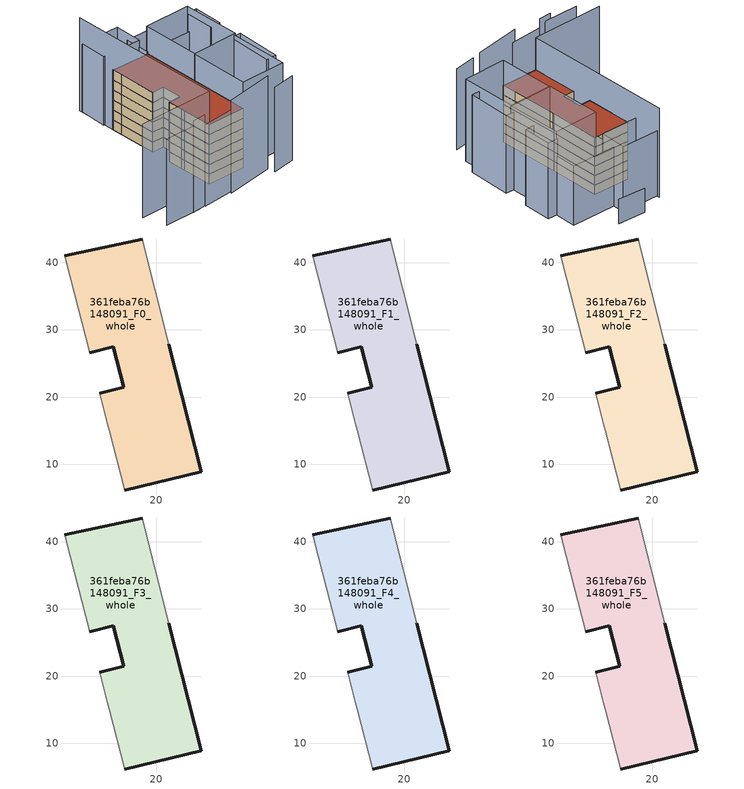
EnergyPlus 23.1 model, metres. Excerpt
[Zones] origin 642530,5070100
361feba76b148091_F0_whole
 floor ground (EU_floor_Construction): 26.68,8.91 21.82,27.91 17.88,43.53 6.37,41.03 7.17,37.83 10.07,26.62 13.57,27.52 15.17,21.51 11.57,20.62 12.67,16.11 12.97,15.11 15.27,6.21 z0
 wall outside (EU_wall_Construction): 11.57,20.62 15.17,21.51 13.57,27.52 10.07,26.62 / 6.37,41.03 17.88,43.53 / 21.82,27.91 26.68,8.91 15.27,6.21 z0:3
 wall adiabatic (EU_wall_Construction): 15.27,6.21 12.97,15.11 12.67,16.11 11.57,20.62 / 10.07,26.62 7.17,37.83 6.37,41.03 / 17.88,43.53 21.82,27.91 z0:3
361feba76b148091_F1_whole
 floor to 361feba76b148091_F0_whole (EU_floor_Construction): 26.67,8.91 21.82,27.91 17.88,43.53 6.37,41.03 7.17,37.83 10.07,26.62 13.57,27.52 15.17,21.51 11.57,20.62 12.67,16.11 12.97,15.11 15.27,6.21 z3
 wall outside (EU_wall_Construction): 11.57,20.62 15.17,21.51 13.57,27.52 10.07,26.62 / 6.37,41.03 17.88,43.53 / 21.82,27.91 26.68,8.91 15.27,6.21 z3:6
 wall adiabatic (EU_wall_Construction): 15.27,6.21 12.97,15.11 12.67,16.11 11.57,20.62 / 10.07,26.62 7.17,37.83 6.37,41.03 / 17.88,43.53 21.82,27.91 z3:6
361feba76b148091_F2_whole
 floor to 361feba76b148091_F1_whole (EU_floor_Construction): 26.67,8.91 21.82,27.91 17.88,43.53 6.37,41.03 7.17,37.83 10.07,26.62 13.57,27.52 15.17,21.51 11.57,20.62 12.67,16.11 12.97,15.11 15.27,6.21 z6
 wall outside (EU_wall_Construction): 11.57,20.62 15.17,21.51 13.57,27.52 10.07,26.62 / 6.37,41.03 17.88,43.53 / 21.82,27.91 26.68,8.91 15.27,6.21 z6:9
 wall adiabatic (EU_wall_Construction): 15.27,6.21 12.97,15.11 12.67,16.11 11.57,20.62 / 10.07,26.62 7.17,37.83 6.37,41.03 / 17.88,43.53 21.82,27.91 z6:9
361feba76b148091_F3_whole
 floor to 361feba76b148091_F2_whole (EU_floor_Construction): 26.67,8.91 21.82,27.91 17.88,43.53 6.37,41.03 7.17,37.83 10.07,26.62 13.57,27.52 15.17,21.51 11.57,20.62 12.67,16.11 12.97,15.11 15.27,6.21 z9
 wall outside (EU_wall_Construction): 11.57,20.62 15.17,21.51 13.57,27.52 10.07,26.62 / 6.37,41.03 17.88,43.53 / 21.82,27.91 26.68,8.91 15.27,6.21 z9:12
 wall adiabatic (EU_wall_Construction): 15.27,6.21 12.97,15.11 12.67,16.11 11.57,20.62 / 10.07,26.62 7.17,37.83 6.37,41.03 / 17.88,43.53 21.82,27.91 z9:12
361feba76b148091_F4_whole
 floor to 361feba76b148091_F3_whole (EU_floor_Construction): 26.67,8.91 21.82,27.91 17.88,43.53 6.37,41.03 7.17,37.83 10.07,26.62 13.57,27.52 15.17,21.51 11.57,20.62 12.67,16.11 12.97,15.11 15.27,6.21 z12
 wall outside (EU_wall_Construction): 11.57,20.62 15.17,21.51 13.57,27.52 10.07,26.62 / 6.37,41.03 17.88,43.53 / 21.82,27.91 26.68,8.91 15.27,6.21 z12:15
 wall adiabatic (EU_wall_Construction): 15.27,6.21 12.97,15.11 12.67,16.11 11.57,20.62 / 10.07,26.62 7.17,37.83 6.37,41.03 / 17.88,43.53 21.82,27.91 z12:15
361feba76b148091_F5_whole
 floor to 361feba76b148091_F4_whole (EU_floor_Construction): 26.67,8.91 21.82,27.91 17.88,43.53 6.37,41.03 7.17,37.83 10.07,26.62 13.57,27.52 15.17,21.51 11.57,20.62 12.67,16.11 12.97,15.11 15.27,6.21 z15
 wall outside (EU_wall_Construction): 11.57,20.62 15.17,21.51 13.57,27.52 10.07,26.62 / 6.37,41.03 17.88,43.53 / 21.82,27.91 26.68,8.91 15.27,6.21 z15:18
 wall adiabatic (EU_wall_Construction): 15.27,6.21 12.97,15.11 12.67,16.11 11.57,20.62 / 10.07,26.62 7.17,37.83 6.37,41.03 / 17.88,43.53 21.82,27.91 z15:18
 roof outside (EU_roof_Construction): 17.88,43.53 21.82,27.91 26.68,8.91 15.27,6.21 12.97,15.11 12.67,16.11 11.57,20.62 15.17,21.51 13.57,27.52 10.07,26.62 7.17,37.83 6.37,41.03 z18
shading: 18.17,-0.2 31.96,5.58 / 3.38,53 15.33,6.22 / 15.33,6.22 -7.19,0.46 z0:28.1; 9.31,-2.42 19.28,0.69 z0:24.6; 32.73,3.38 39.33,6.07 z0:25.5; 22.18,26.52 35.49,29.92 / 35.49,29.92 40,12.24 / 40,12.24 26.69,8.84 / 26.69,8.84 22.18,26.52 z0:25.9; 38.29,31.61 41.24,18.05 / 41.24,18.05 38.21,17.39 / 38.21,17.39 35.26,30.96 / 35.26,30.96 38.29,31.61 z0:24.5; -3.55,-5.6 7.35,-2.88 z0:25.8; 5.47,-3.48 9.33,-2.29 z0:27.5; 22.18,26.51 17.79,43.89 / 17.79,43.89 31.58,47.38 / 31.58,47.38 35.97,29.99 / 35.97,29.99 22.18,26.51 z0:26.1; 33.59,38.62 31.54,47.53 / 31.54,47.53 34.59,48.23 / 34.59,48.23 36.64,39.32 / 36.64,39.32 33.59,38.62 z0:23.9; 15.98,50.94 30.09,54.23 / 30.09,54.23 31.83,46.79 / 31.83,46.79 17.72,43.49 / 17.72,43.49 15.98,50.94 z0:18.6; 19.29,59.34 10.37,57.71 z0:7.6; 3.57,52.24 15.3,54.81 / 15.3,54.81 17.11,46.54 / 17.11,46.54 5.38,43.97 / 5.38,43.97 3.57,52.24 z0:20.6
[Building]
EU S2 Campaign: North Axis=0; Terrain=City; Solar Distribution=FullExterior
[Site:Location]
Lyon-Bron: Latitude=45.75; Longitude=5; Time Zone=1; Elevation=198
[SizingPeriod:WeatherFileDays]
AnnualSizingPeriod: Begin Month=1; Begin Day of Month=1; End Month=12; End Day of Month=31; Day of Week for Start Day=Monday; Use Weather File Daylight Saving Period=No; Use Weather File Rain and Snow Indicators=No
[MATERIAL]
EU_InternalMass_Material: Roughness=MediumRough; Thickness=0.1; Conductivity=1; Density=1800; Specific Heat=900; Thermal Absorptance=0.9; Solar Absorptance=0.7; Visible Absorptance=0.7
[MATERIAL:NOMASS] Roughness=MediumRough; Thermal Absorptance=0.9; Solar Absorptance=0.7; Visible Absorptance=0.7
Name | Thermal Resistance
EU_wall_NoMass | 0.776494
EU_roof_NoMass | 0.486893
EU_floor_NoMass | 0.421597
[CONSTRUCTION]
EU_wall_Construction: EU_wall_NoMass
EU_roof_Construction: EU_roof_NoMass
EU_floor_Construction: EU_floor_NoMass
EU_InternalMass_Construction: EU_InternalMass_Material
[ZONE] Type=1; Multiplier=1; Ceiling Height=autocalculate; Floor Area=autocalculate; Part of Total Floor Area=Yes
Name | Volume
361feba76b148091_F0_whole | 1194.39
361feba76b148091_F1_whole; 361feba76b148091_F2_whole; 361feba76b148091_F3_whole; 361feba76b148091_F4_whole; 361feba76b148091_F5_whole | 1194.38
[INTERNALMASS] Construction=EU_InternalMass_Construction; Surface Area=398.128
Name | Zone or ZoneList
361feba76b148091_F0_whole_EU_InternalMass | 361feba76b148091_F0_whole
361feba76b148091_F1_whole_EU_InternalMass | 361feba76b148091_F1_whole
361feba76b148091_F2_whole_EU_InternalMass | 361feba76b148091_F2_whole
361feba76b148091_F3_whole_EU_InternalMass | 361feba76b148091_F3_whole
361feba76b148091_F4_whole_EU_InternalMass | 361feba76b148091_F4_whole
361feba76b148091_F5_whole_EU_InternalMass | 361feba76b148091_F5_whole
[OTHEREQUIPMENT] Fuel Type=Electricity; Design Level Calculation Method=Watts/Area; Power per Zone Floor Area=1; Fraction Latent=0; Fraction Radiant=0; Fraction Lost=0; Carbon Dioxide Generation Rate=0; EndUse Subcategory=EU_Step8_InternalGains
Name | Zone or ZoneList or Space or SpaceList | Schedule
EU_Step8_InternalGain_361feba76b148091_F0_whole_f000 | 361feba76b148091_F0_whole | EU_Step8_GainSchedule_361feba76b148091_F0_whole_f000
EU_Step8_InternalGain_361feba76b148091_F1_whole_f000 | 361feba76b148091_F1_whole | EU_Step8_GainSchedule_361feba76b148091_F1_whole_f000
EU_Step8_InternalGain_361feba76b148091_F2_whole_f000 | 361feba76b148091_F2_whole | EU_Step8_GainSchedule_361feba76b148091_F2_whole_f000
EU_Step8_InternalGain_361feba76b148091_F3_whole_f000 | 361feba76b148091_F3_whole | EU_Step8_GainSchedule_361feba76b148091_F3_whole_f000
EU_Step8_InternalGain_361feba76b148091_F4_whole_f000 | 361feba76b148091_F4_whole | EU_Step8_GainSchedule_361feba76b148091_F4_whole_f000
EU_Step8_InternalGain_361feba76b148091_F5_whole_f000 | 361feba76b148091_F5_whole | EU_Step8_GainSchedule_361feba76b148091_F5_whole_f000
[ZONEVENTILATION:DESIGNFLOWRATE] Schedule=EU_AlwaysOn; Design Flow Rate Calculation Method=AirChanges/Hour; Air Changes per Hour=0.693814; Ventilation Type=Natural; Fan Pressure Rise=0; Fan Total Efficiency=1; Constant Term Coefficient=1; Temperature Term Coefficient=0; Velocity Term Coefficient=0; Velocity Squared Term Coefficient=0; Minimum Indoor Temperature=-100; Maximum Indoor Temperature=100; Delta Temperature=-100; Minimum Outdoor Temperature=-100; Maximum Outdoor Temperature=100; Maximum Wind Speed=40
Name | Zone or ZoneList or Space or SpaceList
EU_ConstantAir_361feba76b148091_F0_whole | 361feba76b148091_F0_whole
EU_ConstantAir_361feba76b148091_F1_whole | 361feba76b148091_F1_whole
EU_ConstantAir_361feba76b148091_F2_whole | 361feba76b148091_F2_whole
EU_ConstantAir_361feba76b148091_F3_whole | 361feba76b148091_F3_whole
EU_ConstantAir_361feba76b148091_F4_whole | 361feba76b148091_F4_whole
EU_ConstantAir_361feba76b148091_F5_whole | 361feba76b148091_F5_whole
[HVACTEMPLATE:THERMOSTAT] Constant Heating Setpoint=20; Constant Cooling Setpoint=50
EU_HeatOnly_361feba76b148091_F0_whole; EU_HeatOnly_361feba76b148091_F1_whole; EU_HeatOnly_361feba76b148091_F2_whole; EU_HeatOnly_361feba76b148091_F3_whole; EU_HeatOnly_361feba76b148091_F4_whole; EU_HeatOnly_361feba76b148091_F5_whole
[HVACTEMPLATE:ZONE:IDEALLOADSAIRSYSTEM] System Availability Schedule=EU_AlwaysOn; Maximum Heating Supply Air Temperature=50; Minimum Cooling Supply Air Temperature=13; Maximum Heating Supply Air Humidity Ratio=0.0156; Minimum Cooling Supply Air Humidity Ratio=0.0077; Heating Limit=NoLimit; Cooling Limit=NoLimit; Heating Availability Schedule=EU_AlwaysOn; Cooling Availability Schedule=EU_CoolingOff; Dehumidification Control Type=ConstantSensibleHeatRatio; Cooling Sensible Heat Ratio=0.7; Dehumidification Setpoint=60; Humidification Control Type=None; Humidification Setpoint=30; Outdoor Air Method=None; Outdoor Air Flow Rate per Person=0.00944; Outdoor Air Flow Rate per Zone Floor Area=0; Outdoor Air Flow Rate per Zone=0; Demand Controlled Ventilation Type=None; Outdoor Air Economizer Type=NoEconomizer; Heat Recovery Type=None; Sensible Heat Recovery Effectiveness=0.7; Latent Heat Recovery Effectiveness=0.65
Name | Template Thermostat
361feba76b148091_F0_whole | EU_HeatOnly_361feba76b148091_F0_whole
361feba76b148091_F1_whole | EU_HeatOnly_361feba76b148091_F1_whole
361feba76b148091_F2_whole | EU_HeatOnly_361feba76b148091_F2_whole
361feba76b148091_F3_whole | EU_HeatOnly_361feba76b148091_F3_whole
361feba76b148091_F4_whole | EU_HeatOnly_361feba76b148091_F4_whole
361feba76b148091_F5_whole | EU_HeatOnly_361feba76b148091_F5_whole
[SIZING:ZONE] Zone Cooling Design Supply Air Temperature Input Method=SupplyAirTemperature; Zone Cooling Design Supply Air Temperature=13; Zone Heating Design Supply Air Temperature Input Method=SupplyAirTemperature; Zone Heating Design Supply Air Temperature=50; Zone Cooling Design Supply Air Humidity Ratio=0.008; Zone Heating Design Supply Air Humidity Ratio=0.008; Cooling Design Air Flow Method=DesignDay; Cooling Design Air Flow Rate=0; Cooling Minimum Air Flow per Zone Floor Area=0.000762; Cooling Minimum Air Flow=0; Cooling Minimum Air Flow Fraction=0.2; Heating Design Air Flow Method=DesignDay; Heating Design Air Flow Rate=0; Heating Maximum Air Flow per Zone Floor Area=0.002032; Heating Maximum Air Flow=0.141576; Heating Maximum Air Flow Fraction=0.3; Account for Dedicated Outdoor Air System=No; Dedicated Outdoor Air System Control Strategy=NeutralSupplyAir; Dedicated Outdoor Air Low Setpoint Temperature for Design=autosize; Dedicated Outdoor Air High Setpoint Temperature for Design=autosize; Zone Load Sizing Method=Sensible Load Only No Latent Load; Zone Latent Cooling Design Supply Air Humidity Ratio Input Method=HumidityRatioDifference; Zone Cooling Design Supply Air Humidity Ratio Difference=0.005; Zone Latent Heating Design Supply Air Humidity Ratio Input Method=HumidityRatioDifference; Zone Humidification Design Supply Air Humidity Ratio Difference=0.005
361feba76b148091_F0_whole; 361feba76b148091_F1_whole; 361feba76b148091_F2_whole; 361feba76b148091_F3_whole; 361feba76b148091_F4_whole; 361feba76b148091_F5_whole
[SCHEDULE:CONSTANT]
Name | Hourly Value
EU_AlwaysOn | 1
EU_CoolingOff | 0
[SCHEDULE:FILE] Column Number=1; Rows to Skip at Top=0; Number of Hours of Data=8760; Column Separator=Comma; Interpolate to Timestep=No; Minutes per Item=60; Adjust Schedule for Daylight Savings=Yes
Name | File
EU_Step8_GainSchedule_361feba76b148091_F0_whole_f000 | ../../schedules/361feba76b148091/361feba76b148091_F0_whole_f000_gain.csv
EU_Step8_GainSchedule_361feba76b148091_F1_whole_f000 | ../../schedules/361feba76b148091/361feba76b148091_F1_whole_f000_gain.csv
EU_Step8_GainSchedule_361feba76b148091_F2_whole_f000 | ../../schedules/361feba76b148091/361feba76b148091_F2_whole_f000_gain.csv
EU_Step8_GainSchedule_361feba76b148091_F3_whole_f000 | ../../schedules/361feba76b148091/361feba76b148091_F3_whole_f000_gain.csv
EU_Step8_GainSchedule_361feba76b148091_F4_whole_f000 | ../../schedules/361feba76b148091/361feba76b148091_F4_whole_f000_gain.csv
EU_Step8_GainSchedule_361feba76b148091_F5_whole_f000 | ../../schedules/361feba76b148091/361feba76b148091_F5_whole_f000_gain.csv
